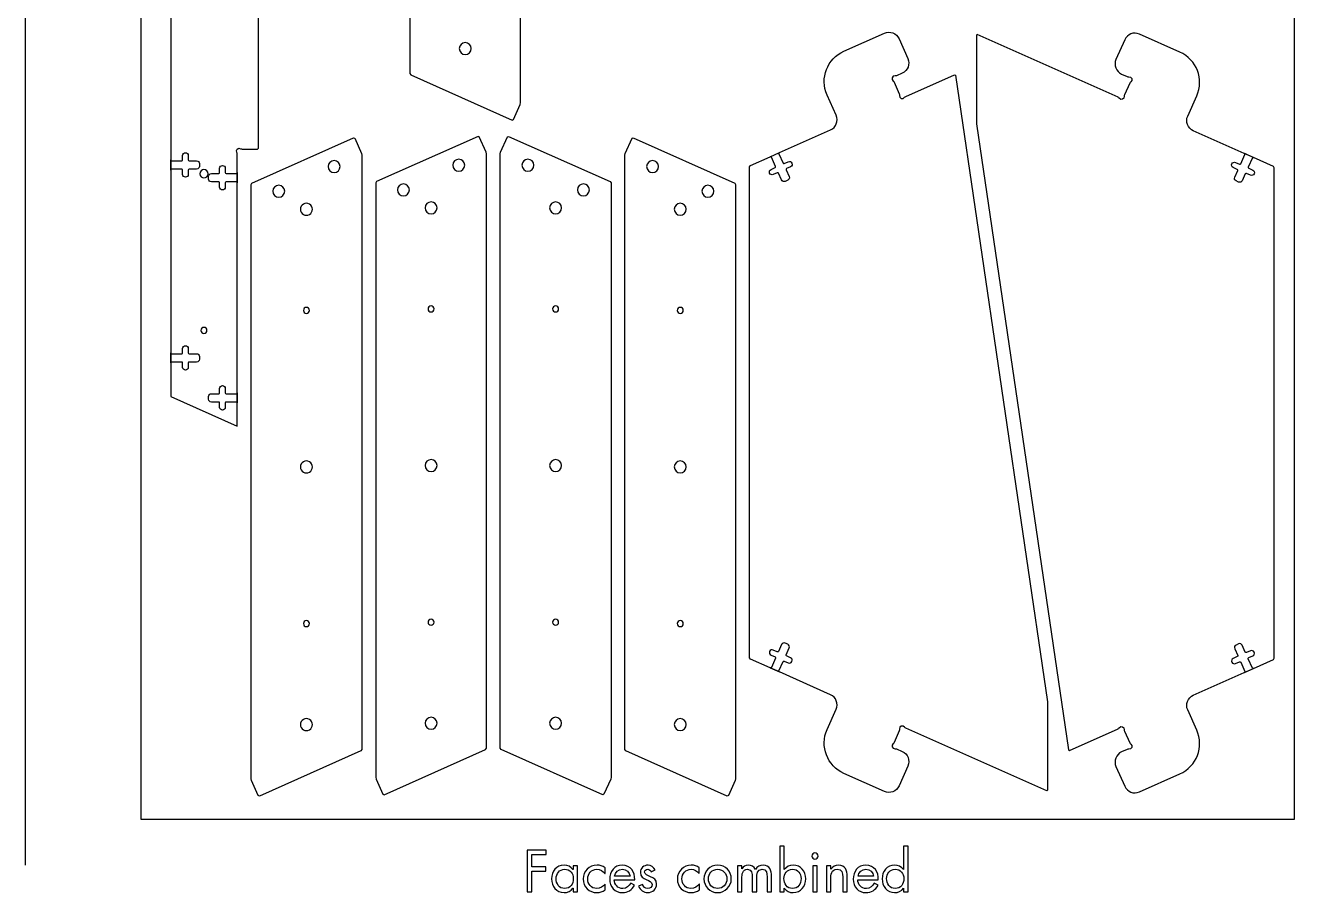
# Model space of a CAD drawing. Extents: x 150 to 6088, y 37 to 2750.
# Drawn here: x 3125 to 4500, y 120 to 1060 of the extents above; entities that cross this region are included whole.
import ezdxf

# ---------------------------------------------------------------- set-up
doc = ezdxf.new("R2010")
doc.units = 0
doc.layers.add('00_Layout', color=7, linetype='CONTINUOUS')

msp = doc.modelspace()

# ---------------------------------------------------------------- linework, layer by layer
at = {"layer": '00_Layout', "color": 7}
for p, q in [((3124.993308, 149.999639), (3124.993308, 2749.993976)), ((3249.992787, 2699.994092), (3249.992787, 200.007103)), ((4499.990216, 200.007103), (4499.990216, 2699.994092)), ((3661.531953, 976.038043), (3661.531953, 1243.693427)), ((3377.465055, 926.74019), (3377.465055, 1204.508192)), ((3282.46397, 1112.035354), (3282.46397, 914.036249)), ((3541.530443, 1105.990484), (3541.530443, 1007.572604)), ((4011.728929, 1031.815502), (4055.579023, 1051.338799)), ((4071.422239, 1045.257152), (4080.980556, 1023.788855)), ((4156.153809, 1049.778634), (4155.240734, 1049.18581)), ((4155.240734, 1049.18581), (4155.240734, 955.246283)), ((4308.668571, 981.874527), (4156.153809, 1049.778634)), ((4375.672038, 1030.805933), (4331.850254, 1050.316689)), ((3608.031202, 1034.590631), (3608.031202, 1034.590631)), ((4316.016828, 1044.238879), (4306.464597, 1022.784393)), ((3541.530443, 1007.572604), (3542.445899, 1006.165817)), ((3542.445899, 1006.165817), (3652.483222, 957.173822)), ((4074.898856, 1007.945454), (4068.810013, 1005.234486)), ((4078.774994, 982.852663), (4131.388069, 1006.277471)), ((4131.388069, 1006.277471), (4132.446929, 1005.69486)), ((4132.446929, 1005.69486), (4232.183252, 327.131313)), ((4312.542592, 1006.951178), (4318.627731, 1004.241983)), ((4066.106242, 998.191028), (4071.731536, 985.556408)), ((4321.329385, 997.20305), (4315.707795, 984.576552)), ((4003.245612, 962.360173), (3993.483831, 984.285061)), ((4384.150063, 961.395478), (4393.90523, 983.30637)), ((3653.80349, 957.680498), (3661.124495, 974.124316)), ((3661.124495, 974.124316), (3661.531953, 976.038043)), ((3652.483222, 957.173822), (3653.80349, 957.680498)), ((4155.240734, 955.246283), (4155.38599, 953.258182)), ((4155.38599, 953.258182), (4255.031031, 275.032084)), ((3370.376883, 888.949041), (3480.417117, 937.941036)), ((3480.417117, 937.941036), (3481.737385, 937.434096)), ((3481.737385, 937.434096), (3489.05839, 920.990277)), ((3615.415178, 939.475616), (3505.377854, 890.483621)), ((3616.735446, 938.96894), (3615.415178, 939.475616)), ((3624.056451, 922.525122), (3616.735446, 938.96894)), ((3639.870562, 922.525122), (3647.191567, 938.96894)), ((3647.191567, 938.96894), (3648.511835, 939.475616)), ((3648.511835, 939.475616), (3758.549158, 890.483621)), ((3774.871269, 920.990277), (3782.192274, 937.434096)), ((3782.192274, 937.434096), (3783.512542, 937.941036)), ((3783.512542, 937.941036), (3893.549865, 888.949041)), ((3941.894427, 921.909438), (3997.163648, 946.516984)), ((4445.461561, 920.97046), (4390.227794, 945.562184)), ((3298.365394, 921.786354), (3298.464348, 921.786354)), ((3359.799129, 925.740067), (3376.464933, 925.740067)), ((3376.464933, 925.740067), (3377.465055, 926.74019)), ((3624.463908, 920.611659), (3624.056451, 922.525122)), ((3639.463105, 920.611659), (3639.870562, 922.525122)), ((3931.845573, 917.43537), (3941.894427, 921.909464)), ((3931.845573, 917.435343), (3941.894427, 921.909438)), ((3282.46397, 914.036249), (3282.46397, 903.03622)), ((3282.464499, 903.036273), (3282.464499, 914.036275)), ((3283.464622, 913.036338), (3294.364903, 913.036338)), ((3295.365025, 914.036275), (3295.365025, 918.786303)), ((3301.464981, 918.786303), (3301.464981, 914.036275)), ((3301.464981, 918.786303), (3301.464981, 918.786303)), ((3302.465104, 913.036338), (3310.465557, 913.036338)), ((3313.465397, 910.036287), (3313.465397, 907.036394)), ((3338.464234, 907.990056), (3338.563188, 907.990056)), ((3354.464876, 900.24011), (3354.464876, 920.405285)), ((3489.05839, 920.990277), (3489.463202, 919.076815)), ((3489.463202, 919.076815), (3489.463202, 275.244068)), ((3600.964197, 908.254745), (3600.964197, 908.254745)), ((3624.463908, 276.778648), (3624.463908, 920.611659)), ((3639.463105, 276.778648), (3639.463105, 920.611659)), ((3675.964148, 908.254745), (3675.964148, 908.254745)), ((3774.463811, 919.076815), (3774.871269, 920.990277)), ((3774.463811, 275.244068), (3774.463811, 919.076815)), ((3909.464518, 906.470505), (3910.377328, 907.877027)), ((3910.377328, 907.877027), (3931.845573, 917.435343)), ((3937.599719, 906.971042), (3933.165841, 916.928641)), ((3941.387486, 920.589196), (3945.820835, 910.631598)), ((3947.141103, 910.124869), (3951.480524, 912.056852)), ((3955.441328, 910.536348), (3955.482074, 910.445067)), ((4431.956728, 909.686746), (4431.997474, 909.778054)), ((4435.958278, 911.298532), (4440.2977, 909.366416)), ((4441.617968, 909.873304), (4446.051316, 919.830902)), ((4441.617968, 909.873304), (4441.617968, 909.873304)), ((4455.504064, 916.49925), (4445.461561, 920.97046)), ((4445.544376, 921.15117), (4455.593493, 916.677076)), ((4454.273225, 916.17032), (4449.839877, 906.212748)), ((4476.957757, 906.947071), (4455.504064, 916.49925)), ((3282.46397, 903.03622), (3282.46397, 705.037565)), ((3294.364903, 904.036343), (3283.464622, 904.036343)), ((3295.365025, 898.286404), (3295.365025, 903.036273)), ((3298.464348, 895.286353), (3298.365394, 895.286353)), ((3301.464981, 903.036273), (3301.464981, 898.286404)), ((3310.465557, 904.036343), (3302.465104, 904.036343)), ((3322.964447, 899.007895), (3322.964447, 899.007895)), ((3323.46345, 893.240097), (3323.46345, 896.240148)), ((3326.463289, 899.240199), (3334.463743, 899.240199)), ((3335.463865, 900.24011), (3335.463865, 904.990138)), ((3341.563821, 904.990138), (3341.563821, 900.24011)), ((3341.563821, 904.990138), (3341.563821, 904.990138)), ((3342.563679, 899.240199), (3353.464224, 899.240199)), ((3354.464347, 900.24011), (3354.464347, 889.240135)), ((3354.464876, 889.240082), (3354.464876, 900.24011)), ((3465.964548, 906.720033), (3465.964548, 906.720033)), ((3810.963797, 906.720033), (3810.963797, 906.720033)), ((3909.464518, 374.780101), (3909.464518, 906.470505)), ((3931.27381, 899.666494), (3931.232271, 899.757828)), ((3932.753092, 903.718765), (3937.09225, 905.650774)), ((3939.573771, 900.078132), (3935.234614, 898.146149)), ((3944.147613, 892.26294), (3940.89351, 899.571271)), ((3949.115419, 903.231959), (3952.369258, 895.923495)), ((3953.961517, 906.48421), (3949.62236, 904.552227)), ((4437.816443, 903.793933), (4433.477285, 905.725916)), ((4435.069544, 895.165201), (4438.323383, 902.473665)), ((4446.545292, 898.812951), (4443.291454, 891.504646)), ((4452.204717, 897.387855), (4447.86556, 899.319838)), ((4450.346553, 904.892321), (4454.685975, 902.960338)), ((4456.206267, 898.999508), (4456.165786, 898.9082)), ((4477.872685, 905.541449), (4476.957757, 906.947071)), ((4477.872685, 374.19151), (4477.872685, 905.541449)), ((3334.463743, 890.240178), (3326.463289, 890.240178)), ((3335.463865, 884.490239), (3335.463865, 889.240135)), ((3338.563188, 881.490188), (3338.464234, 881.490188)), ((3341.563821, 889.240135), (3341.563821, 884.490239)), ((3353.464224, 890.240178), (3342.563679, 890.240178)), ((3354.464876, 661.741269), (3354.464876, 889.240082)), ((3369.464073, 887.542254), (3370.376883, 888.949041)), ((3369.464073, 243.708449), (3369.464073, 887.542254)), ((3405.964323, 880.006355), (3405.964323, 880.006355)), ((3505.377854, 890.483621), (3504.465044, 889.076834)), ((3504.465044, 889.076834), (3504.465044, 245.243029)), ((3540.964235, 881.541067), (3540.964235, 881.541067)), ((3735.963845, 881.541067), (3735.963845, 881.541067)), ((3758.549158, 890.483621), (3759.464615, 889.076834)), ((3759.464615, 889.076834), (3759.464615, 245.243029)), ((3870.963758, 880.006355), (3870.963758, 880.006355)), ((3893.549865, 888.949041), (3894.462676, 887.542254)), ((3894.462676, 887.542254), (3894.462676, 243.708449)), ((3950.848965, 891.962691), (3948.108417, 890.742568)), ((4439.330385, 889.984141), (4436.589837, 891.204371)), ((3435.964568, 860.524174), (3435.964568, 860.524174)), ((3570.964216, 862.058886), (3570.964216, 862.058886)), ((3705.963864, 862.058886), (3705.963864, 862.058886)), ((3840.963777, 860.524174), (3840.963777, 860.524174)), ((3432.714698, 751.060784), (3432.714698, 751.060784)), ((3567.714346, 752.595496), (3567.714346, 752.595496)), ((3702.713994, 752.595496), (3702.713994, 752.595496)), ((3837.713643, 751.060784), (3837.713643, 751.060784)), ((3321.714558, 729.339624), (3321.714558, 729.339624)), ((3282.46397, 705.037565), (3282.46397, 694.036214)), ((3282.464235, 694.036294), (3282.464235, 705.036481)), ((3283.464358, 704.036411), (3294.364638, 704.036411)), ((3283.464358, 704.035934), (3283.464358, 704.036411)), ((3295.364761, 705.036481), (3295.364761, 709.786085)), ((3298.365129, 712.786268), (3298.464083, 712.786268)), ((3301.464716, 709.786085), (3301.464716, 705.036481)), ((3302.464839, 704.036411), (3310.465293, 704.036411)), ((3282.46397, 694.036214), (3282.46397, 657.79634)), ((3294.364638, 695.036337), (3283.464358, 695.036337)), ((3295.364761, 689.286663), (3295.364761, 694.036294)), ((3301.464716, 694.036294), (3301.464716, 689.286663)), ((3310.465293, 695.036337), (3302.464839, 695.036337)), ((3313.465132, 701.036227), (3313.465132, 698.036044)), ((3298.464083, 686.28685), (3298.365129, 686.28685)), ((3326.463554, 660.741464), (3334.464007, 660.741226)), ((3335.46413, 661.741269), (3335.46413, 666.4909)), ((3338.464498, 669.491057), (3338.563452, 669.491057)), ((3341.564085, 666.4909), (3341.564085, 661.741269)), ((3342.564208, 660.741226), (3353.464753, 660.741226)), ((3354.464876, 650.739918), (3354.464876, 661.741269)), ((3354.464876, 661.741269), (3354.464876, 650.741188)), ((3282.46397, 657.79634), (3354.464876, 625.739493)), ((3323.463714, 654.741336), (3323.463714, 657.741519)), ((3334.464007, 651.741496), (3326.463554, 651.741496)), ((3335.46413, 645.991822), (3335.46413, 650.741453)), ((3341.564085, 650.741453), (3341.564085, 645.991822)), ((3353.464753, 651.741496), (3342.564208, 651.741496)), ((3353.464753, 651.741814), (3353.464753, 651.741496)), ((3354.464876, 625.739493), (3354.464876, 650.739918)), ((3338.563452, 642.99185), (3338.464498, 642.99185)), ((3435.964568, 581.392566), (3435.964568, 581.392566)), ((3570.964216, 582.927278), (3570.964216, 582.927278)), ((3705.963864, 582.927278), (3705.963864, 582.927278)), ((3840.963777, 581.392566), (3840.963777, 581.392566)), ((3567.714346, 413.259007), (3567.714346, 413.259007)), ((3702.713994, 413.259007), (3702.713994, 413.259007)), ((3432.714698, 411.724295), (3432.714698, 411.724295)), ((3837.713643, 411.724295), (3837.713643, 411.724295)), ((3944.147613, 388.987693), (3940.89351, 381.678303)), ((3950.848965, 389.28728), (3948.108417, 390.507244)), ((3949.115419, 378.018594), (3952.369258, 385.326476)), ((4439.330385, 389.749718), (4436.589837, 388.52843)), ((4446.545292, 380.921067), (4443.291454, 388.228843)), ((3910.377328, 373.372521), (3909.464518, 374.780101)), ((3931.845573, 363.815792), (3910.377328, 373.372521)), ((3931.27381, 381.583053), (3931.232271, 381.492407)), ((3932.753092, 377.531788), (3937.09225, 375.600255)), ((3937.599719, 374.279987), (3933.165841, 364.321727)), ((3939.573771, 381.172236), (3935.234614, 383.103954)), ((3953.961517, 374.766581), (3949.62236, 376.698326)), ((4437.816443, 375.939291), (4433.477285, 374.007546)), ((4435.069544, 384.567626), (4438.323383, 377.259559)), ((4452.204717, 382.345369), (4447.86556, 380.41365)), ((4454.273225, 363.564359), (4449.839877, 373.521296)), ((4450.346553, 374.841564), (4454.685975, 376.773283)), ((4455.504064, 363.234265), (4476.957757, 372.787502)), ((4456.206267, 380.734113), (4456.165786, 380.826082)), ((4476.957757, 372.787502), (4477.872685, 374.19151)), ((3941.894427, 359.341697), (3931.845573, 363.815792)), ((3931.845573, 363.815421), (3941.894427, 359.341327)), ((3941.387486, 360.661807), (3945.820835, 370.618744)), ((3997.163648, 334.732961), (3941.894427, 359.341697)), ((3947.141103, 371.12616), (3951.480524, 369.193092)), ((3955.441328, 370.713993), (3955.482074, 370.805962)), ((4390.227794, 334.170643), (4445.461561, 358.763028)), ((4431.956728, 370.046742), (4431.997474, 369.954747)), ((4435.958278, 368.43546), (4440.2977, 370.367469)), ((4441.617968, 369.860079), (4446.051316, 359.903142)), ((4445.461561, 358.763028), (4455.504064, 363.234265)), ((4445.544376, 358.582583), (4455.593493, 363.056677)), ((3993.483831, 296.964143), (4003.245347, 318.889639)), ((4232.183252, 327.131313), (4232.356024, 325.246081)), ((4232.356024, 325.246081), (4232.356024, 231.305497)), ((4393.90523, 296.428945), (4384.150063, 318.338275)), ((3570.964216, 303.795616), (3570.964216, 303.795616)), ((3705.963864, 303.795616), (3705.963864, 303.795616)), ((3435.964568, 302.260904), (3435.964568, 302.260904)), ((3840.963777, 302.260904), (3840.963777, 302.260904)), ((4071.731536, 295.693669), (4066.106242, 283.059445)), ((4231.415433, 230.581704), (4078.774994, 298.397546)), ((4256.089362, 274.45106), (4308.668571, 297.859887)), ((4315.707795, 295.157757), (4321.329385, 282.531656)), ((3489.463202, 275.244068), (3488.550391, 273.836487)), ((3513.513774, 226.378278), (3623.551098, 275.371067)), ((3623.551098, 275.371067), (3624.463908, 276.778648)), ((3640.378561, 275.371067), (3639.463105, 276.778648)), ((3750.415884, 226.378278), (3640.378561, 275.371067)), ((3775.376622, 273.836487), (3774.463811, 275.244068)), ((4068.810013, 276.016147), (4074.898856, 273.304676)), ((4255.031031, 275.032084), (4256.089362, 274.45106)), ((4318.627466, 275.492828), (4312.542592, 272.783078)), ((3488.550391, 273.836487), (3378.512803, 224.843698)), ((3885.416591, 224.843698), (3775.376622, 273.836487)), ((4055.579023, 229.910881), (4011.728929, 249.434311)), ((4080.980556, 257.461381), (4071.422239, 235.99311)), ((4306.464597, 256.949996), (4316.016828, 235.495482)), ((4331.850254, 229.418546), (4375.672038, 248.929434)), ((3369.87153, 241.795515), (3369.464073, 243.708449)), ((3377.192535, 225.351697), (3369.87153, 241.795515)), ((3504.465044, 245.243029), (3504.869856, 243.330095)), ((3504.869856, 243.330095), (3512.193506, 226.886277)), ((3759.057157, 243.330095), (3751.736152, 226.886277)), ((3759.464615, 245.243029), (3759.057157, 243.330095)), ((3894.057864, 241.795515), (3886.736859, 225.351697)), ((3894.462676, 243.708449), (3894.057864, 241.795515)), ((3378.512803, 224.843698), (3377.192535, 225.351697)), ((3512.193506, 226.886277), (3513.513774, 226.378278)), ((3751.736152, 226.886277), (3750.415884, 226.378278)), ((3886.736859, 225.351697), (3885.416591, 224.843698)), ((4232.356024, 231.305497), (4231.415433, 230.581704)), ((3249.992787, 200.007103), (4499.990216, 200.007103)), ((3689.332166, 166.329686), (3668.761703, 166.329686)), ((3668.761703, 166.329686), (3668.761703, 121.110641)), ((3689.332166, 161.651863), (3689.332166, 166.329686)), ((3946.972643, 170.587881), (3942.174884, 170.587881)), ((3942.174884, 170.587881), (3942.174884, 121.110641)), ((3946.972643, 145.279482), (3946.972643, 170.587881)), ((4081.250245, 170.587881), (4076.45246, 170.587881)), ((4076.45246, 170.587881), (4076.45246, 145.279482)), ((4081.250245, 121.110641), (4081.250245, 170.587881)), ((3673.799385, 148.218203), (3673.799385, 161.651863)), ((3673.799385, 161.651863), (3689.332166, 161.651863)), ((3980.317161, 163.33117), (3980.317161, 163.33117)), ((3688.852398, 148.218203), (3673.799385, 148.218203)), ((3673.799385, 121.110641), (3673.799385, 143.54038)), ((3673.799385, 143.54038), (3688.852398, 143.54038)), ((3688.852398, 143.54038), (3688.852398, 148.218203)), ((3709.123035, 145.639315), (3709.123035, 145.639315)), ((3718.358746, 145.279482), (3718.238811, 145.279482)), ((3723.156531, 149.297701), (3718.358746, 149.297701)), ((3718.358746, 149.297701), (3718.358746, 145.279482)), ((3723.156531, 121.110641), (3723.156531, 149.297701)), ((3752.842717, 140.901431), (3752.962679, 140.901431)), ((3752.962679, 140.901431), (3752.962679, 147.258561)), ((3780.070082, 138.262747), (3763.217906, 138.262747)), ((3803.099365, 142.760654), (3807.117504, 144.859589)), ((3854.915358, 140.901431), (3855.03532, 140.901431)), ((3855.03532, 140.901431), (3855.03532, 147.258561)), ((3874.946072, 145.639315), (3874.946072, 145.639315)), ((3901.153921, 149.297701), (3896.356136, 149.297701)), ((3896.356136, 149.297701), (3896.356136, 121.110641)), ((3901.153921, 146.239124), (3901.153921, 149.297701)), ((3901.273856, 146.239124), (3901.153921, 146.239124)), ((3933.299006, 121.110641), (3933.299006, 138.262747)), ((3947.092605, 145.279482), (3946.972643, 145.279482)), ((3955.908502, 145.639315), (3955.908502, 145.639315)), ((3982.716027, 149.297701), (3977.918269, 149.297701)), ((3977.918269, 149.297701), (3977.918269, 121.110641)), ((3982.716027, 121.110641), (3982.716027, 149.297701)), ((3997.529116, 149.297701), (3992.731358, 149.297701)), ((3992.731358, 149.297701), (3992.731358, 121.110641)), ((3997.529116, 145.879291), (3997.529116, 149.297701)), ((3997.649078, 145.879291), (3997.529116, 145.879291)), ((4015.2809, 121.110641), (4015.2809, 137.842855)), ((4043.887614, 138.262747), (4027.035438, 138.262747)), ((4067.216749, 145.639315), (4067.216749, 145.639315)), ((4076.45246, 145.279482), (4076.332524, 145.279482)), ((3718.238811, 125.009003), (3718.358746, 125.009003)), ((3718.358746, 125.009003), (3718.358746, 121.110641)), ((3753.142595, 129.626766), (3753.022633, 129.626766)), ((3753.142595, 123.209841), (3753.142595, 129.626766)), ((3762.978009, 134.184733), (3785.107764, 134.184733)), ((3784.867867, 128.247496), (3780.789747, 130.586408)), ((3793.623757, 129.266934), (3789.365721, 127.467771)), ((3855.215236, 129.626766), (3855.095275, 129.626766)), ((3855.215236, 123.209841), (3855.215236, 129.626766)), ((3901.153921, 121.110641), (3901.153921, 135.683859)), ((3912.428691, 137.123189), (3912.428691, 121.110641)), ((3917.22645, 121.110641), (3917.22645, 136.043692)), ((3928.501221, 137.483022), (3928.501221, 121.110641)), ((3946.972643, 121.110641), (3946.972643, 125.009003)), ((3946.972643, 125.009003), (3947.092605, 125.009003)), ((3997.529116, 121.110641), (3997.529116, 134.484506)), ((4010.483115, 137.003333), (4010.483115, 121.110641)), ((4026.795541, 134.184733), (4048.92527, 134.184733)), ((4048.685399, 128.247496), (4044.607279, 130.586408)), ((4076.332524, 125.009003), (4076.45246, 125.009003)), ((4076.45246, 125.009003), (4076.45246, 121.110641)), ((3668.761703, 121.110641), (3673.799385, 121.110641)), ((3718.358746, 121.110641), (3723.156531, 121.110641)), ((3874.946072, 120.33118), (3874.946072, 120.33118)), ((3896.356136, 121.110641), (3901.153921, 121.110641)), ((3912.428691, 121.110641), (3917.22645, 121.110641)), ((3928.501221, 121.110641), (3933.299006, 121.110641)), ((3942.174884, 121.110641), (3946.972643, 121.110641)), ((3977.918269, 121.110641), (3982.716027, 121.110641)), ((3992.731358, 121.110641), (3997.529116, 121.110641)), ((4010.483115, 121.110641), (4015.2809, 121.110641)), ((4076.45246, 121.110641), (4081.250245, 121.110641))]:
    msp.add_line(p, q, dxfattribs=at)
for points in [[(4055.579023, 1051.338799), (4061.633471, 1054.034315), (4068.72667, 1051.31152), (4071.422239, 1045.257152)], [(4331.850254, 1050.316689), (4325.799511, 1053.010697), (4318.71081, 1050.289543), (4316.016828, 1044.238879)], [(3601.53133, 1041.051019), (3597.956939, 1041.051019), (3595.053236, 1038.164954), (3595.031458, 1034.590631)], [(3595.031458, 1034.590631), (3595.053236, 1031.016308), (3597.956939, 1028.130243), (3601.53133, 1028.130243)], [(3608.031202, 1034.590631), (3608.009424, 1038.164954), (3605.10572, 1041.051019), (3601.53133, 1041.051019)], [(3601.53133, 1028.130243), (3605.10572, 1028.130243), (3608.009424, 1031.016308), (3608.031202, 1034.590631)], [(3993.483831, 984.285061), (3985.396859, 1002.448456), (3993.565323, 1023.728662), (4011.728929, 1031.815502)], [(4080.980556, 1023.788855), (4083.676125, 1017.734407), (4080.953304, 1010.641102), (4074.898856, 1007.945454)], [(4306.464597, 1022.784393), (4303.770615, 1016.733755), (4306.491849, 1009.644975), (4312.542592, 1006.951178)], [(4393.90523, 983.30637), (4401.98691, 1001.457964), (4393.823474, 1022.7242), (4375.672038, 1030.805933)], [(4067.176479, 1004.996229), (4064.003074, 1005.408184), (4062.417958, 1001.278233), (4065.05188, 999.461078)], [(4068.810013, 1005.234486), (4068.297781, 1005.006442), (4067.732632, 1004.923998), (4067.176479, 1004.996229)], [(4318.627731, 1004.241983), (4319.139698, 1004.014098), (4319.704318, 1003.931707), (4320.259942, 1004.003859)], [(4320.259942, 1004.003859), (4323.431231, 1004.415629), (4325.015552, 1000.288244), (4322.383218, 998.472253)], [(4065.05188, 999.461078), (4065.513312, 999.14268), (4065.878172, 998.703234), (4066.106242, 998.191028)], [(4322.383218, 998.472253), (4321.922051, 998.154093), (4321.557191, 997.714938), (4321.329385, 997.20305)], [(4071.969925, 983.923059), (4071.55797, 980.749733), (4075.687842, 979.164432), (4077.504996, 981.798327)], [(4071.731536, 985.556408), (4071.959606, 985.044229), (4072.042156, 984.47908), (4071.969925, 983.923059)], [(4077.504996, 981.798327), (4077.823289, 982.259839), (4078.262761, 982.624646), (4078.774994, 982.852663)], [(4309.937775, 980.820853), (4309.619482, 981.282047), (4309.180539, 981.646642), (4308.668571, 981.874527)], [(4315.469936, 982.944209), (4315.882949, 979.771703), (4311.753341, 978.186693), (4309.937775, 980.820853)], [(4315.707795, 984.576552), (4315.47999, 984.064637), (4315.397704, 983.499832), (4315.469936, 982.944209)], [(3997.163648, 946.516984), (4003.218095, 949.212553), (4005.940917, 956.305752), (4003.245612, 962.360173)], [(4390.227794, 945.562184), (4384.177315, 948.256113), (4381.456082, 955.344946), (4384.150063, 961.395478)], [(3295.365025, 918.786303), (3295.365025, 920.4432), (3296.708048, 921.786354), (3298.365394, 921.786354)], [(3298.464348, 921.786354), (3300.121959, 921.786222), (3301.464981, 920.443094), (3301.464981, 918.786303)], [(3354.017731, 921.994342), (3352.350066, 924.725948), (3355.478757, 927.85448), (3358.21031, 926.186736)], [(3354.464876, 920.405285), (3354.464876, 920.965989), (3354.309831, 921.515792), (3354.017731, 921.994342)], [(3358.21031, 926.186736), (3358.68894, 925.894636), (3359.238743, 925.740093), (3359.799129, 925.740067)], [(3941.894427, 921.909464), (3941.389867, 921.684939), (3941.162855, 921.093809), (3941.387486, 920.589196)], [(3282.464499, 914.036275), (3282.464499, 913.484064), (3282.912438, 913.03639), (3283.464622, 913.036338)], [(3294.364903, 913.036338), (3294.917087, 913.03639), (3295.364761, 913.484064), (3295.365025, 914.036275)], [(3301.464981, 914.036275), (3301.464981, 913.483985), (3301.913184, 913.036232), (3302.465104, 913.036338)], [(3310.465557, 913.036338), (3312.12211, 913.036364), (3313.465397, 911.69321), (3313.465397, 910.036287)], [(3335.463865, 904.990138), (3335.463865, 906.646928), (3336.806887, 907.99003), (3338.464234, 907.990056)], [(3338.563188, 907.990056), (3340.220534, 907.990162), (3341.563821, 906.647034), (3341.563821, 904.990138)], [(3459.464544, 913.215494), (3455.876463, 913.215494), (3452.967047, 910.308111), (3452.964539, 906.720033)], [(3465.964548, 906.720033), (3465.962041, 910.308111), (3463.052624, 913.215494), (3459.464544, 913.215494)], [(3594.464192, 914.750207), (3590.876112, 914.750207), (3587.966695, 911.842824), (3587.964187, 908.254745)], [(3587.964187, 908.254745), (3587.966695, 904.666666), (3590.876112, 901.759283), (3594.464192, 901.759283)], [(3600.964197, 908.254745), (3600.961689, 911.842824), (3598.052272, 914.750207), (3594.464192, 914.750207)], [(3594.464192, 901.759283), (3598.052272, 901.759283), (3600.961689, 904.666666), (3600.964197, 908.254745)], [(3669.464144, 914.750207), (3665.876063, 914.750207), (3662.966647, 911.842824), (3662.964139, 908.254745)], [(3662.964139, 908.254745), (3662.966647, 904.666666), (3665.876063, 901.759283), (3669.464144, 901.759283)], [(3675.964148, 908.254745), (3675.961641, 911.842824), (3673.052224, 914.750207), (3669.464144, 914.750207)], [(3669.464144, 901.759283), (3673.052224, 901.759283), (3675.961641, 904.666666), (3675.964148, 908.254745)], [(3804.463792, 913.215494), (3800.875712, 913.215494), (3797.966295, 910.308111), (3797.963787, 906.720033)], [(3810.963797, 906.720033), (3810.961289, 910.308111), (3808.051872, 913.215494), (3804.463792, 913.215494)], [(3933.165841, 916.928641), (3932.940946, 917.433147), (3932.349868, 917.660054), (3931.845573, 917.43537)], [(3945.820835, 910.631598), (3946.045465, 910.127091), (3946.636543, 909.900185), (3947.141103, 910.124869)], [(3951.480524, 912.056852), (3952.994202, 912.730665), (3954.767436, 912.049973), (3955.441328, 910.536348)], [(3955.482074, 910.445067), (3956.155966, 908.931389), (3955.474137, 907.158023), (3953.961517, 906.48421)], [(4433.477285, 905.725916), (4431.963607, 906.399702), (4431.282836, 908.173068), (4431.956728, 909.686746)], [(4431.997474, 909.778054), (4432.671366, 911.291652), (4434.4446, 911.972371), (4435.958278, 911.298532)], [(4440.2977, 909.366416), (4440.802259, 909.141865), (4441.393337, 909.369062), (4441.617968, 909.873304)], [(4446.051316, 919.830902), (4446.275947, 920.335488), (4446.051316, 920.926619), (4445.544376, 921.15117)], [(4455.593493, 916.677076), (4455.088934, 916.901733), (4454.497856, 916.67443), (4454.273225, 916.17032)], [(3283.464622, 904.036343), (3282.912438, 904.036264), (3282.465029, 903.588563), (3282.464499, 903.036273)], [(3295.365025, 903.036273), (3295.365025, 903.588563), (3294.917087, 904.036264), (3294.364903, 904.036343)], [(3298.365394, 895.286353), (3296.708048, 895.2863), (3295.365025, 896.629455), (3295.365025, 898.286404)], [(3301.464981, 898.286404), (3301.464981, 896.629561), (3300.121959, 895.286433), (3298.464348, 895.286353)], [(3302.465104, 904.036343), (3301.913184, 904.036423), (3301.465246, 903.588669), (3301.464981, 903.036273)], [(3313.465397, 907.036394), (3313.465397, 905.379418), (3312.12211, 904.03629), (3310.465557, 904.036343)], [(3318.464555, 903.476876), (3315.991379, 903.476876), (3313.981711, 901.481012), (3313.964664, 899.007895)], [(3313.964664, 899.007895), (3313.981711, 896.534778), (3315.991379, 894.538914), (3318.464555, 894.538914)], [(3322.964447, 899.007895), (3322.9474, 901.481012), (3320.937732, 903.476876), (3318.464555, 903.476876)], [(3318.464555, 894.538914), (3320.937732, 894.538914), (3322.9474, 896.534778), (3322.964447, 899.007895)], [(3323.46345, 896.240148), (3323.46345, 897.897044), (3324.806472, 899.240199), (3326.463289, 899.240199)], [(3334.463743, 899.240199), (3335.015662, 899.240066), (3335.463601, 899.68782), (3335.463865, 900.24011)], [(3341.563821, 900.24011), (3341.563821, 899.687899), (3342.01176, 899.240225), (3342.563679, 899.240199)], [(3353.464224, 899.240199), (3354.016408, 899.240066), (3354.464347, 899.68782), (3354.464347, 900.24011)], [(3452.964539, 906.720033), (3452.967047, 903.131954), (3455.876463, 900.224571), (3459.464544, 900.224571)], [(3459.464544, 900.224571), (3463.052624, 900.224571), (3465.962041, 903.131954), (3465.964548, 906.720033)], [(3797.963787, 906.720033), (3797.966295, 903.131954), (3800.875712, 900.224571), (3804.463792, 900.224571)], [(3804.463792, 900.224571), (3808.051872, 900.224571), (3810.961289, 903.131954), (3810.963797, 906.720033)], [(3931.232271, 899.757828), (3930.558643, 901.271454), (3931.240208, 903.044767), (3932.753092, 903.718765)], [(3935.234614, 898.146149), (3933.720407, 897.47223), (3931.947173, 898.153028), (3931.27381, 899.666494)], [(3937.09225, 905.650774), (3937.596809, 905.875299), (3937.823821, 906.46643), (3937.599719, 906.971042)], [(3940.89351, 899.571271), (3940.668879, 900.07583), (3940.077801, 900.302737), (3939.573771, 900.078132)], [(3949.62236, 904.552227), (3949.1178, 904.327622), (3948.890788, 903.736492), (3949.115419, 903.231959)], [(3952.369258, 895.923495), (3953.04315, 894.410002), (3952.363966, 892.636689), (3950.848965, 891.962691)], [(4436.589837, 891.204371), (4435.076159, 891.878369), (4434.395652, 893.651682), (4435.069544, 895.165201)], [(4438.323383, 902.473665), (4438.548014, 902.978171), (4438.323383, 903.569302), (4437.816443, 903.793933)], [(4447.86556, 899.319838), (4447.361001, 899.544416), (4446.769923, 899.317192), (4446.545292, 898.812951)], [(4449.839877, 906.212748), (4449.615246, 905.708189), (4449.839877, 905.117085), (4450.346553, 904.892321)], [(4456.165786, 898.9082), (4455.491894, 897.394496), (4453.718395, 896.713751), (4452.204717, 897.387855)], [(4454.685975, 902.960338), (4456.199653, 902.286472), (4456.880159, 900.513133), (4456.206267, 898.999508)], [(3326.463289, 890.240178), (3324.806472, 890.240099), (3323.46345, 891.583253), (3323.46345, 893.240097)], [(3335.463865, 889.240135), (3335.463865, 889.792478), (3335.015662, 890.240231), (3334.463743, 890.240178)], [(3338.464234, 881.490188), (3336.806887, 881.490268), (3335.463865, 882.833369), (3335.463865, 884.490239)], [(3341.563821, 884.490239), (3341.563821, 882.833263), (3340.220534, 881.490135), (3338.563188, 881.490188)], [(3342.563679, 890.240178), (3342.01176, 890.240072), (3341.564085, 889.792398), (3341.563821, 889.240135)], [(3354.464347, 889.240135), (3354.464347, 889.792478), (3354.016408, 890.240231), (3353.464224, 890.240178)], [(3399.464318, 886.501817), (3395.876238, 886.501817), (3392.966821, 883.594434), (3392.964313, 880.006355)], [(3392.964313, 880.006355), (3392.966821, 876.418277), (3395.876238, 873.510893), (3399.464318, 873.510893)], [(3405.964323, 880.006355), (3405.961815, 883.594434), (3403.052398, 886.501817), (3399.464318, 886.501817)], [(3399.464318, 873.510893), (3403.052398, 873.510893), (3405.961815, 876.418277), (3405.964323, 880.006355)], [(3534.464363, 888.001455), (3530.889973, 888.001455), (3527.986269, 885.115391), (3527.964491, 881.541067)], [(3527.964491, 881.541067), (3527.986269, 877.966744), (3530.889973, 875.080679), (3534.464363, 875.080679)], [(3540.964235, 881.541067), (3540.942457, 885.115391), (3538.038754, 888.001455), (3534.464363, 888.001455)], [(3534.464363, 875.080679), (3538.038754, 875.080679), (3540.942457, 877.966744), (3540.964235, 881.541067)], [(3729.46384, 888.036529), (3725.87576, 888.036529), (3722.966343, 885.129146), (3722.963836, 881.541067)], [(3722.963836, 881.541067), (3722.966343, 877.952989), (3725.87576, 875.045606), (3729.46384, 875.045606)], [(3735.963845, 881.541067), (3735.961337, 885.129146), (3733.051921, 888.036529), (3729.46384, 888.036529)], [(3729.46384, 875.045606), (3733.051921, 875.045606), (3735.961337, 877.952989), (3735.963845, 881.541067)], [(3864.463753, 886.501817), (3860.875673, 886.501817), (3857.966256, 883.594434), (3857.963749, 880.006355)], [(3857.963749, 880.006355), (3857.966256, 876.418277), (3860.875673, 873.510893), (3864.463753, 873.510893)], [(3870.963758, 880.006355), (3870.96125, 883.594434), (3868.051834, 886.501817), (3864.463753, 886.501817)], [(3864.463753, 873.510893), (3868.051834, 873.510893), (3870.96125, 876.418277), (3870.963758, 880.006355)], [(3948.108417, 890.742568), (3946.594739, 890.068649), (3944.821506, 890.749447), (3944.147613, 892.26294)], [(4443.291454, 891.504646), (4442.617561, 889.990915), (4440.844063, 889.31017), (4439.330385, 889.984141)], [(3432.714499, 866.153456), (3430.70335, 867.314594), (3428.225512, 867.314594), (3426.214362, 866.153456)], [(3564.464211, 868.554348), (3560.876131, 868.554348), (3557.966715, 865.646965), (3557.964207, 862.058886)], [(3570.964216, 862.058886), (3570.961708, 865.646965), (3568.052292, 868.554348), (3564.464211, 868.554348)], [(3699.463992, 868.520192), (3695.889245, 868.520192), (3692.985393, 865.63357), (3692.96412, 862.058886)], [(3705.963864, 862.058886), (3705.942591, 865.63357), (3703.038739, 868.520192), (3699.463992, 868.520192)], [(3834.463773, 867.019636), (3830.875692, 867.019636), (3827.966276, 864.112253), (3827.963768, 860.524174)], [(3840.963777, 860.524174), (3840.961269, 864.112253), (3838.051853, 867.019636), (3834.463773, 867.019636)], [(3426.214362, 866.153456), (3424.203213, 864.992319), (3422.964294, 862.846449), (3422.964294, 860.524174)], [(3422.964294, 860.524174), (3422.964294, 858.201899), (3424.203213, 856.056029), (3426.214362, 854.894892)], [(3426.214362, 854.894892), (3428.225512, 853.733754), (3430.70335, 853.733754), (3432.714499, 854.894892)], [(3435.964568, 860.524174), (3435.964568, 862.846449), (3434.725649, 864.992319), (3432.714499, 866.153456)], [(3432.714499, 854.894892), (3434.725649, 856.056029), (3435.964568, 858.201899), (3435.964568, 860.524174)], [(3557.964207, 862.058886), (3557.966715, 858.470808), (3560.876131, 855.563425), (3564.464211, 855.563425)], [(3564.464211, 855.563425), (3568.052292, 855.563425), (3570.961708, 858.470808), (3570.964216, 862.058886)], [(3692.96412, 862.058886), (3692.985393, 858.484203), (3695.889245, 855.597581), (3699.463992, 855.597581)], [(3699.463992, 855.597581), (3703.038739, 855.597581), (3705.942591, 858.484203), (3705.963864, 862.058886)], [(3827.963768, 860.524174), (3827.966276, 856.936096), (3830.875692, 854.028712), (3834.463773, 854.028712)], [(3834.463773, 854.028712), (3838.051853, 854.028712), (3840.961269, 856.936096), (3840.963777, 860.524174)], [(3429.464563, 754.310916), (3427.669564, 754.310916), (3426.214429, 752.855782), (3426.214429, 751.060784)], [(3426.214429, 751.060784), (3426.214429, 749.265785), (3427.669564, 747.810651), (3429.464563, 747.810651)], [(3432.714698, 751.060784), (3432.714697, 752.855782), (3431.259562, 754.310916), (3429.464563, 754.310916)], [(3429.464563, 747.810651), (3431.259562, 747.810651), (3432.714697, 749.265785), (3432.714698, 751.060784)], [(3564.464344, 755.843227), (3562.670304, 755.843227), (3561.215595, 754.389535), (3561.214341, 752.595496)], [(3561.214341, 752.595496), (3561.215595, 750.801457), (3562.670304, 749.347765), (3564.464344, 749.347765)], [(3567.714346, 752.595496), (3567.713092, 754.389535), (3566.258384, 755.843227), (3564.464344, 755.843227)], [(3564.464344, 749.347765), (3566.258384, 749.347765), (3567.713092, 750.801457), (3567.714346, 752.595496)], [(3699.463992, 755.843227), (3697.669952, 755.843227), (3696.215244, 754.389535), (3696.21399, 752.595496)], [(3696.21399, 752.595496), (3696.215244, 750.801457), (3697.669952, 749.347765), (3699.463992, 749.347765)], [(3702.713994, 752.595496), (3702.71274, 754.389535), (3701.258032, 755.843227), (3699.463992, 755.843227)], [(3699.463992, 749.347765), (3701.258032, 749.347765), (3702.71274, 750.801457), (3702.713994, 752.595496)], [(3834.46364, 754.308515), (3832.6696, 754.308515), (3831.214892, 752.854823), (3831.213638, 751.060784)], [(3831.213638, 751.060784), (3831.214892, 749.266744), (3832.6696, 747.813053), (3834.46364, 747.813053)], [(3837.713643, 751.060784), (3837.712389, 752.854823), (3836.25768, 754.308515), (3834.46364, 754.308515)], [(3834.46364, 747.813053), (3836.25768, 747.813053), (3837.712389, 749.266744), (3837.713643, 751.060784)], [(3318.464555, 732.587355), (3316.670515, 732.587355), (3315.215807, 731.133663), (3315.214553, 729.339624)], [(3315.214553, 729.339624), (3315.215807, 727.545585), (3316.670515, 726.091893), (3318.464555, 726.091893)], [(3321.714558, 729.339624), (3321.713304, 731.133663), (3320.258596, 732.587355), (3318.464555, 732.587355)], [(3318.464555, 726.091893), (3320.258596, 726.091893), (3321.713304, 727.545585), (3321.714558, 729.339624)], [(3282.464235, 705.036481), (3282.464235, 704.483608), (3282.912173, 704.035934), (3283.464358, 704.035934)], [(3294.364638, 704.036411), (3294.916822, 704.036411), (3295.364496, 704.484085), (3295.364761, 705.036481)], [(3295.364761, 709.786085), (3295.364761, 711.44322), (3296.707783, 712.786348), (3298.365129, 712.786268)], [(3298.464083, 712.786268), (3300.121694, 712.786215), (3301.464716, 711.443114), (3301.464716, 709.786085)], [(3301.464716, 705.036481), (3301.464716, 704.484005), (3301.91292, 704.036252), (3302.464839, 704.036411)], [(3310.465293, 704.036411), (3312.121845, 704.036384), (3313.465132, 702.69323), (3313.465132, 701.036227)], [(3283.464358, 695.036337), (3282.912173, 695.036337), (3282.464764, 694.58906), (3282.464235, 694.036294)], [(3295.364761, 694.036294), (3295.364761, 694.58906), (3294.916822, 695.036734), (3294.364638, 695.036337)], [(3298.365129, 686.28685), (3296.707783, 686.286797), (3295.364761, 687.629951), (3295.364761, 689.286663)], [(3301.464716, 689.286663), (3301.464716, 687.630057), (3300.121694, 686.286929), (3298.464083, 686.28685)], [(3302.464839, 695.036337), (3301.91292, 695.036337), (3301.464981, 694.589139), (3301.464716, 694.036294)], [(3313.465132, 698.036044), (3313.465132, 696.379439), (3312.121845, 695.036284), (3310.465293, 695.036337)], [(3323.463714, 657.741519), (3323.463714, 659.398363), (3324.807001, 660.741517), (3326.463554, 660.741464)], [(3334.464007, 660.741226), (3335.016191, 660.741226), (3335.463865, 661.188662), (3335.46413, 661.741269)], [(3335.46413, 666.4909), (3335.46413, 668.14777), (3336.807152, 669.490872), (3338.464498, 669.491057)], [(3338.563452, 669.491057), (3340.220799, 669.491004), (3341.564085, 668.147876), (3341.564085, 666.4909)], [(3341.564085, 661.741269), (3341.564085, 661.188741), (3342.012024, 660.741067), (3342.564208, 660.741226)], [(3353.464753, 660.741226), (3354.016938, 660.741226), (3354.464612, 661.188662), (3354.464876, 661.741269)], [(3326.463554, 651.741496), (3324.807001, 651.741443), (3323.463714, 653.084571), (3323.463714, 654.741336)], [(3335.46413, 650.741453), (3335.46413, 651.294166), (3335.016191, 651.74192), (3334.464007, 651.741496)], [(3342.564208, 651.741496), (3342.012024, 651.741496), (3341.564615, 651.29406), (3341.564085, 650.741453)], [(3354.464876, 650.741188), (3354.464876, 651.294484), (3354.016938, 651.742237), (3353.464753, 651.741814)], [(3338.464498, 642.99185), (3336.807152, 642.99193), (3335.46413, 644.335058), (3335.46413, 645.991822)], [(3341.564085, 645.991822), (3341.564085, 644.334952), (3340.220799, 642.991797), (3338.563452, 642.99185)], [(3426.214362, 587.021848), (3424.203213, 585.860711), (3422.964294, 583.71484), (3422.964294, 581.392566)], [(3422.964294, 581.392566), (3422.964294, 579.070291), (3424.203213, 576.924421), (3426.214362, 575.763283)], [(3432.714499, 587.021848), (3430.70335, 588.182985), (3428.225512, 588.182985), (3426.214362, 587.021848)], [(3435.964568, 581.392566), (3435.964568, 583.71484), (3434.725649, 585.860711), (3432.714499, 587.021848)], [(3432.714499, 575.763283), (3434.725649, 576.924421), (3435.964568, 579.070291), (3435.964568, 581.392566)], [(3564.464211, 589.42274), (3560.876131, 589.42274), (3557.966715, 586.515356), (3557.964207, 582.927278)], [(3557.964207, 582.927278), (3557.966715, 579.339199), (3560.876131, 576.431816), (3564.464211, 576.431816)], [(3570.964216, 582.927278), (3570.961708, 586.515356), (3568.052292, 589.42274), (3564.464211, 589.42274)], [(3564.464211, 576.431816), (3568.052292, 576.431816), (3570.961708, 579.339199), (3570.964216, 582.927278)], [(3699.463992, 589.388583), (3695.889245, 589.388583), (3692.985393, 586.501961), (3692.96412, 582.927278)], [(3692.96412, 582.927278), (3692.985393, 579.352595), (3695.889245, 576.465973), (3699.463992, 576.465973)], [(3705.963864, 582.927278), (3705.942591, 586.501961), (3703.038739, 589.388583), (3699.463992, 589.388583)], [(3699.463992, 576.465973), (3703.038739, 576.465973), (3705.942591, 579.352595), (3705.963864, 582.927278)], [(3834.463773, 587.888027), (3830.875692, 587.888027), (3827.966276, 584.980644), (3827.963768, 581.392566)], [(3827.963768, 581.392566), (3827.966276, 577.804487), (3830.875692, 574.897104), (3834.463773, 574.897104)], [(3840.963777, 581.392566), (3840.961269, 584.980644), (3838.051853, 587.888027), (3834.463773, 587.888027)], [(3834.463773, 574.897104), (3838.051853, 574.897104), (3840.961269, 577.804487), (3840.963777, 581.392566)], [(3426.214362, 575.763283), (3428.225512, 574.602146), (3430.70335, 574.602146), (3432.714499, 575.763283)], [(3429.464563, 414.974427), (3427.669564, 414.974427), (3426.214429, 413.519293), (3426.214429, 411.724295)], [(3432.714698, 411.724295), (3432.714697, 413.519293), (3431.259562, 414.974427), (3429.464563, 414.974427)], [(3564.464344, 416.506738), (3562.670304, 416.506738), (3561.215595, 415.053046), (3561.214341, 413.259007)], [(3561.214341, 413.259007), (3561.215595, 411.464968), (3562.670304, 410.011276), (3564.464344, 410.011276)], [(3567.714346, 413.259007), (3567.713092, 415.053046), (3566.258384, 416.506738), (3564.464344, 416.506738)], [(3564.464344, 410.011276), (3566.258384, 410.011276), (3567.713092, 411.464968), (3567.714346, 413.259007)], [(3699.463992, 416.506738), (3697.669952, 416.506738), (3696.215244, 415.053046), (3696.21399, 413.259007)], [(3696.21399, 413.259007), (3696.215244, 411.464968), (3697.669952, 410.011276), (3699.463992, 410.011276)], [(3702.713994, 413.259007), (3702.71274, 415.053046), (3701.258032, 416.506738), (3699.463992, 416.506738)], [(3699.463992, 410.011276), (3701.258032, 410.011276), (3702.71274, 411.464968), (3702.713994, 413.259007)], [(3834.46364, 414.972025), (3832.6696, 414.972025), (3831.214892, 413.518334), (3831.213638, 411.724295)], [(3837.713643, 411.724295), (3837.712389, 413.518334), (3836.25768, 414.972025), (3834.46364, 414.972025)], [(3426.214429, 411.724295), (3426.214429, 409.929296), (3427.669564, 408.474162), (3429.464563, 408.474162)], [(3429.464563, 408.474162), (3431.259562, 408.474162), (3432.714697, 409.929296), (3432.714698, 411.724295)], [(3831.213638, 411.724295), (3831.214892, 409.930255), (3832.6696, 408.476564), (3834.46364, 408.476564)], [(3834.46364, 408.476564), (3836.25768, 408.476564), (3837.712389, 409.930255), (3837.713643, 411.724295)], [(3948.108417, 390.507244), (3946.594739, 391.181454), (3944.821506, 390.500894), (3944.147613, 388.987693)], [(3952.369258, 385.326476), (3953.04315, 386.840127), (3952.363966, 388.61344), (3950.848965, 389.28728)], [(4436.589837, 388.52843), (4435.076159, 387.85512), (4434.395652, 386.081807), (4435.069544, 384.567626)], [(4443.291454, 388.228843), (4442.617561, 389.742574), (4440.844063, 390.423319), (4439.330385, 389.749718)], [(3931.232271, 381.492407), (3930.558643, 379.97865), (3931.240208, 378.205337), (3932.753092, 377.531788)], [(3935.234614, 383.103954), (3933.720407, 383.777873), (3931.947173, 383.097075), (3931.27381, 381.583053)], [(3937.09225, 375.600255), (3937.596809, 375.375227), (3937.823821, 374.784096), (3937.599719, 374.279987)], [(3940.89351, 381.678303), (3940.668879, 381.174299), (3940.077801, 380.947393), (3939.573771, 381.172236)], [(3945.820835, 370.618744), (3946.045465, 371.123435), (3946.636543, 371.350341), (3947.141103, 371.12616)], [(3949.62236, 376.698326), (3949.1178, 376.922904), (3948.890788, 377.514035), (3949.115419, 378.018594)], [(3955.482074, 370.805962), (3956.155966, 372.319138), (3955.474137, 374.092477), (3953.961517, 374.766581)], [(4433.477285, 374.007546), (4431.963607, 373.33376), (4431.282836, 371.56042), (4431.956728, 370.046742)], [(4438.323383, 377.259559), (4438.548014, 376.755317), (4438.323383, 376.164187), (4437.816443, 375.939291)], [(4447.86556, 380.41365), (4447.361001, 380.189628), (4446.769923, 380.416561), (4446.545292, 380.921067)], [(4449.839877, 373.521296), (4449.615246, 374.025855), (4449.839877, 374.61696), (4450.346553, 374.841564)], [(4456.165786, 380.826082), (4455.491894, 382.339548), (4453.718395, 383.020293), (4452.204717, 382.345369)], [(4454.685975, 376.773283), (4456.199653, 377.447572), (4456.880159, 379.220885), (4456.206267, 380.734113)], [(3933.165841, 364.321727), (3932.940946, 363.817353), (3932.349868, 363.590447), (3931.845573, 363.815421)], [(3941.894427, 359.341327), (3941.389867, 359.565561), (3941.162855, 360.156692), (3941.387486, 360.661807)], [(3951.480524, 369.193092), (3952.994202, 368.519835), (3954.767436, 369.200501), (3955.441328, 370.713993)], [(4431.997474, 369.954747), (4432.671366, 368.44181), (4434.4446, 367.761118), (4435.958278, 368.43546)], [(4440.2977, 370.367469), (4440.802259, 370.59218), (4441.393337, 370.364824), (4441.617968, 369.860079)], [(4446.051316, 359.903142), (4446.275947, 359.39853), (4446.051316, 358.807399), (4445.544376, 358.582583)], [(4455.593493, 363.056677), (4455.088934, 362.832285), (4454.497856, 363.059323), (4454.273225, 363.564359)], [(4003.245347, 318.889639), (4005.940917, 324.944087), (4003.218095, 332.037471), (3997.163648, 334.732961)], [(4384.150063, 318.338275), (4381.456346, 324.388754), (4384.177315, 331.477376), (4390.227794, 334.170643)], [(3426.214362, 307.890186), (3424.203213, 306.729049), (3422.964294, 304.583179), (3422.964294, 302.260904)], [(3432.714499, 307.890186), (3430.70335, 309.051324), (3428.225512, 309.051324), (3426.214362, 307.890186)], [(3435.964568, 302.260904), (3435.964568, 304.583179), (3434.725649, 306.729049), (3432.714499, 307.890186)], [(3564.464211, 310.291078), (3560.876131, 310.291078), (3557.966715, 307.383695), (3557.964207, 303.795616)], [(3557.964207, 303.795616), (3557.966715, 300.207538), (3560.876131, 297.300155), (3564.464211, 297.300155)], [(3570.964216, 303.795616), (3570.961708, 307.383695), (3568.052292, 310.291078), (3564.464211, 310.291078)], [(3564.464211, 297.300155), (3568.052292, 297.300155), (3570.961708, 300.207538), (3570.964216, 303.795616)], [(3699.463992, 310.256922), (3695.889245, 310.256922), (3692.985393, 307.3703), (3692.96412, 303.795616)], [(3692.96412, 303.795616), (3692.985393, 300.220933), (3695.889245, 297.334311), (3699.463992, 297.334311)], [(3705.963864, 303.795616), (3705.942591, 307.3703), (3703.038739, 310.256922), (3699.463992, 310.256922)], [(3699.463992, 297.334311), (3703.038739, 297.334311), (3705.942591, 300.220933), (3705.963864, 303.795616)], [(3834.463773, 308.756366), (3830.875692, 308.756366), (3827.966276, 305.848983), (3827.963768, 302.260904)], [(3840.963777, 302.260904), (3840.961269, 305.848983), (3838.051853, 308.756366), (3834.463773, 308.756366)], [(3422.964294, 302.260904), (3422.964294, 299.938629), (3424.203213, 297.792759), (3426.214362, 296.631622)], [(3426.214362, 296.631622), (3428.225512, 295.470484), (3430.70335, 295.470484), (3432.714499, 296.631622)], [(3432.714499, 296.631622), (3434.725649, 297.792759), (3435.964568, 299.938629), (3435.964568, 302.260904)], [(3827.963768, 302.260904), (3827.966276, 298.672826), (3830.875692, 295.765442), (3834.463773, 295.765442)], [(3834.463773, 295.765442), (3838.051853, 295.765442), (3840.961269, 298.672826), (3840.963777, 302.260904)], [(4011.728929, 249.434311), (3993.565587, 257.521441), (3985.397124, 278.801356), (3993.483831, 296.964143)], [(4077.504996, 299.451803), (4075.687842, 302.086544), (4071.557176, 300.5009), (4071.969661, 297.327044)], [(4071.969661, 297.327044), (4072.041892, 296.77105), (4071.959077, 296.205901), (4071.731536, 295.693669)], [(4078.774994, 298.397546), (4078.262761, 298.625458), (4077.823289, 298.990291), (4077.504996, 299.451803)], [(4308.668571, 297.859887), (4309.180539, 298.088169), (4309.619482, 298.452738), (4309.937775, 298.913959)], [(4309.937775, 298.913959), (4311.753341, 301.548145), (4315.882949, 299.963082), (4315.469936, 296.790576)], [(4315.469936, 296.790576), (4315.397704, 296.234952), (4315.480519, 295.670174), (4315.707795, 295.157757)], [(4375.672038, 248.929434), (4393.823738, 257.010638), (4401.987175, 278.277165), (4393.90523, 296.428945)], [(4065.05188, 281.789025), (4062.417958, 279.97187), (4064.003074, 275.841919), (4067.176479, 276.253874)], [(4066.106242, 283.059445), (4065.878172, 282.546869), (4065.513312, 282.107424), (4065.05188, 281.789025)], [(4067.176479, 276.253874), (4067.732632, 276.326132), (4068.297781, 276.243555), (4068.810013, 276.016147)], [(4320.259942, 275.730979), (4319.704318, 275.803157), (4319.139434, 275.720661), (4318.627466, 275.492828)], [(4322.383218, 281.262532), (4325.015552, 279.446515), (4323.431231, 275.319315), (4320.259942, 275.730979)], [(4321.329385, 282.531656), (4321.557191, 282.019873), (4321.922051, 281.580692), (4322.383218, 281.262532)], [(4074.898856, 273.304676), (4080.953304, 270.609054), (4083.676125, 263.515722), (4080.980556, 257.461381)], [(4312.542592, 272.783078), (4306.492113, 270.089757), (4303.77088, 263.001003), (4306.464597, 256.949996)], [(4071.422239, 235.99311), (4068.72667, 229.938636), (4061.633471, 227.215788), (4055.579023, 229.910881)], [(4316.016828, 235.495482), (4318.71081, 229.445215), (4325.799776, 226.724114), (4331.850254, 229.418546)], [(3980.317161, 163.33117), (3978.458018, 163.33117), (3976.898726, 161.771984), (3976.898726, 159.912761)], [(3976.898726, 159.912761), (3976.898726, 157.993742), (3978.458018, 156.494352), (3980.317161, 156.494352)], [(3983.73557, 159.912761), (3983.73557, 161.771984), (3982.176278, 163.33117), (3980.317161, 163.33117)], [(3980.317161, 156.494352), (3982.176278, 156.494352), (3983.73557, 157.993742), (3983.73557, 159.912761)], [(3708.583287, 150.077426), (3700.127195, 150.077426), (3695.029559, 143.180547), (3695.029559, 135.14411)], [(3699.947279, 135.503943), (3699.947279, 140.781575), (3703.545604, 145.639315), (3709.123035, 145.639315)], [(3718.238811, 145.279482), (3715.899873, 148.277999), (3712.421509, 150.077426), (3708.583287, 150.077426)], [(3709.123035, 145.639315), (3715.060272, 145.639315), (3718.598644, 141.081348), (3718.598644, 135.444147)], [(3744.266717, 150.077426), (3735.990541, 150.077426), (3729.213677, 143.600175), (3729.213677, 135.204171)], [(3734.131398, 135.204171), (3734.131398, 140.841636), (3738.269499, 145.639315), (3744.0868, 145.639315)], [(3744.0868, 145.639315), (3747.865042, 145.639315), (3750.623767, 143.720296), (3752.842717, 140.901431)], [(3752.962679, 147.258561), (3750.443851, 149.057724), (3747.325293, 150.077426), (3744.266717, 150.077426)], [(3771.733952, 150.077426), (3762.918055, 150.077426), (3758.060289, 143.180547), (3758.060289, 134.844338)], [(3763.217906, 138.262747), (3763.817636, 142.340761), (3767.655859, 145.639315), (3771.793933, 145.639315)], [(3785.107764, 134.184733), (3785.587532, 142.580738), (3780.789747, 150.077426), (3771.733952, 150.077426)], [(3771.793933, 145.639315), (3775.991988, 145.639315), (3779.410398, 142.340761), (3780.070082, 138.262747)], [(3799.620975, 150.077426), (3795.063087, 150.077426), (3791.224864, 146.838668), (3791.224864, 142.101049)], [(3791.224864, 142.101049), (3791.224864, 133.225092), (3803.938966, 135.384087), (3803.938966, 129.087017)], [(3795.782752, 142.520678), (3795.782752, 144.319841), (3797.581915, 145.639315), (3799.261142, 145.639315)], [(3802.319719, 137.603143), (3799.021245, 138.982413), (3795.782752, 139.942054), (3795.782752, 142.520678)], [(3799.261142, 145.639315), (3801.000324, 145.639315), (3802.439654, 144.260045), (3803.099365, 142.760654)], [(3807.117504, 144.859589), (3805.858064, 147.79831), (3802.859468, 150.077426), (3799.620975, 150.077426)], [(3808.856686, 129.50691), (3808.856686, 134.244529), (3805.618193, 136.223608), (3802.319719, 137.603143)], [(3846.339358, 150.077426), (3838.063183, 150.077426), (3831.286319, 143.600175), (3831.286319, 135.204171)], [(3836.204039, 135.204171), (3836.204039, 140.841636), (3840.34214, 145.639315), (3846.159442, 145.639315)], [(3846.159442, 145.639315), (3849.937684, 145.639315), (3852.696409, 143.720296), (3854.915358, 140.901431)], [(3855.03532, 147.258561), (3852.516492, 149.057724), (3849.397935, 150.077426), (3846.339358, 150.077426)], [(3874.946072, 150.077426), (3866.669897, 150.077426), (3860.13293, 143.420259), (3860.13293, 135.14411)], [(3864.930715, 135.204171), (3864.930715, 140.901431), (3869.008809, 145.639315), (3874.946072, 145.639315)], [(3889.759188, 135.14411), (3889.759188, 143.420259), (3883.222221, 150.077426), (3874.946072, 150.077426)], [(3874.946072, 145.639315), (3880.883309, 145.639315), (3884.961403, 140.901431), (3884.961403, 135.204171)], [(3901.153921, 135.683859), (3901.153921, 139.942054), (3901.75365, 145.639315), (3907.391036, 145.639315)], [(3908.05072, 150.077426), (3905.17206, 150.077426), (3902.773167, 148.578035), (3901.273856, 146.239124)], [(3907.391036, 145.639315), (3912.008878, 145.639315), (3912.428691, 140.601659), (3912.428691, 137.123189)], [(3915.847101, 145.399338), (3914.34779, 148.338059), (3911.349194, 150.077426), (3908.05072, 150.077426)], [(3924.303166, 150.077426), (3920.884756, 150.077426), (3917.526328, 148.517975), (3915.847101, 145.399338)], [(3917.22645, 136.043692), (3917.22645, 140.301887), (3917.82618, 145.639315), (3923.34363, 145.639315)], [(3923.34363, 145.639315), (3928.26135, 145.639315), (3928.501221, 141.141408), (3928.501221, 137.483022)], [(3933.299006, 138.262747), (3933.299006, 144.199985), (3931.499843, 150.077426), (3924.303166, 150.077426)], [(3946.732746, 135.503943), (3946.732746, 140.781575), (3950.331098, 145.639315), (3955.908502, 145.639315)], [(3956.748103, 150.077426), (3952.909906, 150.077426), (3949.371535, 148.277999), (3947.092605, 145.279482)], [(3955.908502, 145.639315), (3961.845739, 145.639315), (3965.38411, 141.081348), (3965.38411, 135.444147)], [(3970.301831, 135.204171), (3970.301831, 143.180547), (3965.144213, 150.077426), (3956.748103, 150.077426)], [(3997.529116, 134.484506), (3997.529116, 139.522161), (3997.94893, 145.639315), (4004.545878, 145.639315)], [(4005.68533, 150.077426), (4002.206966, 150.077426), (3999.628157, 148.578035), (3997.649078, 145.879291)], [(4004.545878, 145.639315), (4010.123282, 145.639315), (4010.483115, 141.561301), (4010.483115, 137.003333)], [(4015.2809, 137.842855), (4015.2809, 144.439961), (4013.48171, 150.077426), (4005.68533, 150.077426)], [(4035.551484, 150.077426), (4026.735587, 150.077426), (4021.877821, 143.180547), (4021.877821, 134.844338)], [(4027.035438, 138.262747), (4027.635168, 142.340761), (4031.473364, 145.639315), (4035.611465, 145.639315)], [(4048.92527, 134.184733), (4049.405064, 142.580738), (4044.607279, 150.077426), (4035.551484, 150.077426)], [(4035.611465, 145.639315), (4039.80952, 145.639315), (4043.22793, 142.340761), (4043.887614, 138.262747)], [(4066.677, 150.077426), (4058.220935, 150.077426), (4053.123298, 143.180547), (4053.123298, 135.14411)], [(4058.041019, 135.503943), (4058.041019, 140.781575), (4061.639344, 145.639315), (4067.216749, 145.639315)], [(4076.332524, 145.279482), (4074.053594, 148.277999), (4070.455242, 150.077426), (4066.677, 150.077426)], [(4067.216749, 145.639315), (4073.154012, 145.639315), (4076.692357, 141.081348), (4076.692357, 135.444147)], [(3695.029559, 135.14411), (3695.029559, 127.347915), (3700.247157, 120.33118), (3708.523306, 120.33118)], [(3709.18299, 124.769027), (3703.185772, 124.769027), (3699.947279, 129.986599), (3699.947279, 135.503943)], [(3708.523306, 120.33118), (3712.481464, 120.33118), (3715.779938, 121.890366), (3718.238811, 125.009003)], [(3718.598644, 135.444147), (3718.598644, 129.746622), (3715.360124, 124.769027), (3709.18299, 124.769027)], [(3729.213677, 135.204171), (3729.213677, 126.688045), (3735.69069, 120.33118), (3744.206736, 120.33118)], [(3743.846903, 124.769027), (3737.96962, 124.769027), (3734.131398, 129.626766), (3734.131398, 135.204171)], [(3753.022633, 129.626766), (3750.683722, 126.56819), (3747.865042, 124.769027), (3743.846903, 124.769027)], [(3758.060289, 134.844338), (3758.060289, 126.748106), (3763.457804, 120.33118), (3771.853888, 120.33118)], [(3772.213747, 124.769027), (3766.756277, 124.769027), (3763.03799, 128.967161), (3762.978009, 134.184733)], [(3771.853888, 120.33118), (3777.611235, 120.33118), (3782.169123, 123.209841), (3784.867867, 128.247496)], [(3780.789747, 130.586408), (3778.93063, 127.227794), (3776.29184, 124.769027), (3772.213747, 124.769027)], [(3789.365721, 127.467771), (3790.865032, 123.029924), (3794.583319, 120.33118), (3799.321097, 120.33118)], [(3799.381078, 124.769027), (3796.202566, 124.769027), (3794.82319, 126.62825), (3793.623757, 129.266934)], [(3799.321097, 120.33118), (3804.538695, 120.33118), (3808.856686, 124.169218), (3808.856686, 129.50691)], [(3803.938966, 129.087017), (3803.938966, 126.508129), (3801.959887, 124.769027), (3799.381078, 124.769027)], [(3831.286319, 135.204171), (3831.286319, 126.688045), (3837.763331, 120.33118), (3846.279377, 120.33118)], [(3845.919545, 124.769027), (3840.042262, 124.769027), (3836.204039, 129.626766), (3836.204039, 135.204171)], [(3855.095275, 129.626766), (3852.756363, 126.56819), (3849.937684, 124.769027), (3845.919545, 124.769027)], [(3860.13293, 135.14411), (3860.13293, 126.867962), (3866.729878, 120.33118), (3874.946072, 120.33118)], [(3874.946072, 124.769027), (3869.008809, 124.769027), (3864.930715, 129.44685), (3864.930715, 135.204171)], [(3884.961403, 135.204171), (3884.961403, 129.44685), (3880.883309, 124.769027), (3874.946072, 124.769027)], [(3874.946072, 120.33118), (3883.16224, 120.33118), (3889.759188, 126.867962), (3889.759188, 135.14411)], [(3955.968483, 124.769027), (3949.971265, 124.769027), (3946.732746, 129.986599), (3946.732746, 135.503943)], [(3947.092605, 125.009003), (3949.371535, 121.950427), (3952.909906, 120.33118), (3956.808084, 120.33118)], [(3965.38411, 135.444147), (3965.38411, 129.746622), (3962.145617, 124.769027), (3955.968483, 124.769027)], [(3956.808084, 120.33118), (3965.084259, 120.33118), (3970.301831, 127.347915), (3970.301831, 135.204171)], [(4021.877821, 134.844338), (4021.877821, 126.748106), (4027.275336, 120.33118), (4035.67142, 120.33118)], [(4036.031252, 124.769027), (4030.573783, 124.769027), (4026.855522, 128.967161), (4026.795541, 134.184733)], [(4035.67142, 120.33118), (4041.428767, 120.33118), (4045.986655, 123.209841), (4048.685399, 128.247496)], [(4044.607279, 130.586408), (4042.748135, 127.227794), (4040.109372, 124.769027), (4036.031252, 124.769027)], [(4053.123298, 135.14411), (4053.123298, 127.347915), (4058.34087, 120.33118), (4066.617046, 120.33118)], [(4067.27673, 124.769027), (4061.279512, 124.769027), (4058.041019, 129.986599), (4058.041019, 135.503943)], [(4066.617046, 120.33118), (4070.455242, 120.33118), (4073.993613, 121.950427), (4076.332524, 125.009003)], [(4076.692357, 135.444147), (4076.692357, 129.746622), (4073.453864, 124.769027), (4067.27673, 124.769027)], [(3744.206736, 120.33118), (3747.565164, 120.33118), (3750.38387, 121.350618), (3753.142595, 123.209841)], [(3846.279377, 120.33118), (3849.637805, 120.33118), (3852.456511, 121.350618), (3855.215236, 123.209841)]]:
    msp.add_open_spline(points, degree=3, dxfattribs=at)

doc.saveas('drawing.dxf')
